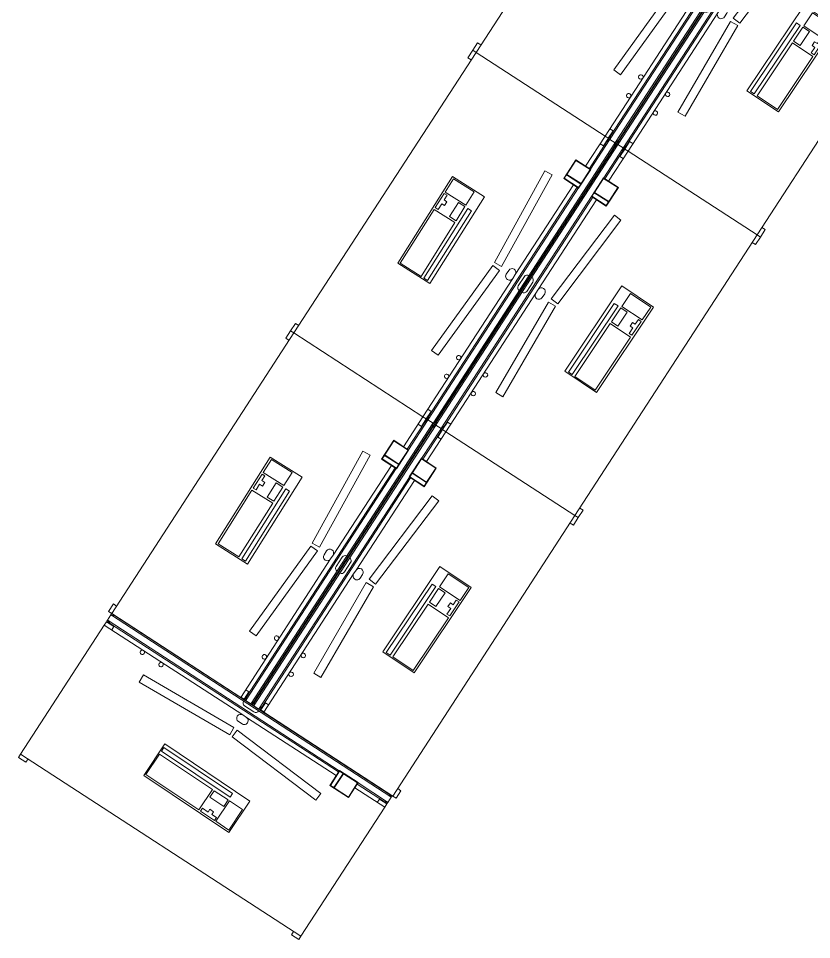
# Model space of a CAD drawing. Header units: millimetres. Extents: x -64292 to 329, y -3854 to 56761.
# Drawn here: x -11979 to -8422, y 40995 to 45126 of the extents above; entities that cross this region are included whole.
import ezdxf

# ---------------------------------------------------------------- set-up
doc = ezdxf.new("R2010")
doc.units = ezdxf.units.MM
doc.header["$MEASUREMENT"] = 0
doc.layers.add('I-FURN', color=30, linetype='Continuous', lineweight=13)
doc.layers.add('Q-SPCQ', color=91, linetype='Continuous', lineweight=13)

# ---------------------------------------------------------------- blocks, each defined once
blk = doc.blocks.new('Workstatio_3 - Workstatio_3-V222-GA PLAN - LEVEL 11')
at = {"layer": 'I-FURN'}
for p, q in [((-705.3, 3), (-705.3, 3.1)), ((-705.3, 0), (-705.3, 1.5)), ((-705.3, 0), (-705.3, -6)), ((-705.3, 0), (-690.3, 0)), ((-690.4, 3.1), (-694.2, 3.1)), ((-694.2, 0), (-690.3, 0)), ((-690.3, 0), (779.7, 0)), ((4.7, 1.5), (4.7, 0)), ((84.7, 0), (84.7, 1.5)), ((783.6, 3.1), (779.8, 3.1)), ((794.7, 3.1), (794.7, 3)), ((794.7, 1.5), (794.7, 0)), ((794.7, -6), (794.7, 0)), ((-705.3, -34), (-705.3, -6)), ((-702.3, -6), (-705.3, -6)), ((-705.3, -34), (-705.3, -40)), ((-705.3, -34), (-702.3, -34)), ((-690.3, -40), (-705.3, -40)), ((-702.3, -6), (791.7, -6)), ((-545.3, -34), (-702.3, -34)), ((-545.1, -40), (-690.3, -40)), ((-445.3, -32.5), (-545.3, -32.5)), ((-545.3, -32.5), (-545.3, -112.5)), ((-543.3, -34.5), (-468.3, -34.5)), ((-543.3, -110.5), (-543.3, -34.5)), ((-468.3, -34.5), (-468.3, -110.5)), ((-466.3, -110.5), (-466.3, -34.5)), ((-466.3, -34.5), (-447.3, -34.5)), ((-461, -34), (-462.5, -34)), ((-447.3, -34.5), (-447.3, -110.5)), ((779.7, -40), (-445.5, -40)), ((-445.3, -112.5), (-445.3, -32.5)), ((791.7, -34), (-445.3, -34)), ((69.7, -21), (19.7, -21)), ((779.7, 0), (783.6, 0)), ((779.7, 0), (794.7, 0)), ((794.7, -40), (779.7, -40)), ((794.7, -6), (791.7, -6)), ((791.7, -34), (794.7, -34)), ((794.7, -6), (794.7, -34)), ((794.7, -40), (794.7, -34)), ((-665.3, -42.5), (-705.3, -42.5)), ((-545.3, -60), (-705.3, -60)), ((-705.3, -60), (-705.3, -750)), ((-665.3, -42.5), (-665.3, -59.9)), ((34.7, -60), (-445.3, -60)), ((54.7, -60), (34.7, -60)), ((794.7, -60), (54.7, -60)), ((794.7, -42.5), (754.7, -42.5)), ((754.7, -59.9), (754.7, -42.5)), ((794.7, -42.5), (794.7, -59.9)), ((794.7, -750), (794.7, -60)), ((-545.3, -112.5), (-445.3, -112.5)), ((-468.3, -110.5), (-543.3, -110.5)), ((-447.3, -110.5), (-466.3, -110.5)), ((34.7, -95), (54.7, -95)), ((37.4, -131), (-431.3, -164.7)), ((-431.3, -164.7), (-428.6, -201.7)), ((37.4, -131), (40.1, -168)), ((56.6, -129), (54.8, -166)), ((526, -152.3), (56.6, -129)), ((526, -152.3), (524.1, -189.4)), ((-428.6, -201.7), (40.1, -168)), ((54.8, -166), (524.1, -189.4)), ((276.9, -359.7), (-183.1, -366.1)), ((-180.7, -536.1), (-183.1, -366.1)), ((276.9, -359.7), (279.2, -529.7)), ((-180.7, -536.1), (279.2, -529.7)), ((-705.3, -750), (794.7, -750)), ((-705.3, -767.5), (-705.3, -750.1)), ((-705.3, -767.5), (-665.3, -767.5)), ((-665.3, -750.1), (-665.3, -767.5)), ((754.7, -767.5), (754.7, -750.1)), ((754.7, -767.5), (794.7, -767.5)), ((794.7, -750.1), (794.7, -767.5))]:
    blk.add_line(p, q, dxfattribs=at)
at = {"layer": 'I-FURN', "flags": 128}
for points in [[(-702.3, -6), (-702.2, -6), (-702.1, -6), (-702, -6), (-701.9, -6), (-701.7, -6), (-701.6, -5.9), (-701.5, -5.9), (-701.2, -5.9), (-701.1, -5.8), (-700.9, -5.8), (-700.7, -5.7), (-700.5, -5.7), (-700.4, -5.6), (-700.1, -5.5), (-699.8, -5.4), (-699.7, -5.4), (-699.5, -5.3), (-699.2, -5.1), (-698.9, -5), (-698.4, -4.8), (-698.1, -4.7), (-698, -4.6), (-697.6, -4.4), (-697.4, -4.3), (-697, -4.1), (-696.6, -3.8), (-696.3, -3.7), (-695.8, -3.4), (-695.2, -3), (-694.8, -2.8), (-694, -2.3), (-693.4, -1.9), (-693, -1.7), (-692.1, -1.2), (-690.3, 0)], [(-690.3, -40), (-692.1, -38.8), (-693, -38.3), (-693.4, -38.1), (-694, -37.7), (-694.8, -37.2), (-695.2, -37), (-695.8, -36.6), (-696.3, -36.3), (-696.6, -36.2), (-697, -35.9), (-697.4, -35.7), (-697.6, -35.6), (-698, -35.4), (-698.1, -35.3), (-698.4, -35.2), (-698.8, -35), (-699, -34.9), (-699.3, -34.8), (-699.5, -34.7), (-699.6, -34.7), (-699.8, -34.6), (-700.1, -34.5), (-700.3, -34.4), (-700.4, -34.4), (-700.6, -34.3), (-700.9, -34.2), (-701.1, -34.2), (-701.2, -34.2), (-701.3, -34.1), (-701.5, -34.1), (-701.7, -34), (-701.8, -34), (-702, -34), (-702, -34), (-702.1, -34), (-702.3, -34)], [(779.7, 0), (781.5, -1.2), (782.4, -1.7), (782.8, -1.9), (783.4, -2.3), (784.2, -2.8), (784.6, -3), (785.2, -3.4), (785.7, -3.7), (786, -3.8), (786.4, -4.1), (786.8, -4.3), (787, -4.4), (787.4, -4.6), (787.5, -4.7), (787.8, -4.8), (788.2, -5), (788.4, -5.1), (788.7, -5.2), (788.9, -5.3), (789, -5.3), (789.2, -5.4), (789.5, -5.5), (789.7, -5.6), (789.8, -5.6), (790, -5.7), (790.3, -5.8), (790.5, -5.8), (790.6, -5.8), (790.7, -5.9), (790.9, -5.9), (791.1, -6), (791.2, -6), (791.4, -6), (791.4, -6), (791.6, -6), (791.7, -6)], [(791.7, -34), (791.6, -34), (791.5, -34), (791.4, -34), (791.3, -34), (791.1, -34), (791, -34.1), (790.9, -34.1), (790.6, -34.1), (790.5, -34.2), (790.3, -34.2), (790.1, -34.3), (789.9, -34.3), (789.8, -34.4), (789.5, -34.5), (789.2, -34.6), (789.1, -34.6), (788.9, -34.7), (788.6, -34.9), (788.3, -35), (787.8, -35.2), (787.5, -35.3), (787.4, -35.4), (787, -35.6), (786.8, -35.7), (786.4, -35.9), (786, -36.2), (785.7, -36.3), (785.2, -36.6), (784.6, -37), (784.2, -37.2), (783.4, -37.7), (782.8, -38.1), (782.4, -38.3), (781.5, -38.8), (779.7, -40)]]:
    blk.add_lwpolyline(points, dxfattribs=at)
at = {"layer": 'I-FURN'}
for centre, radius, start, end in [((19.7, -6), 15, 180, 270), ((69.7, -6), 15, 270, 0), ((34.7, -77.5), 17.5, 90, 270), ((54.7, -77.5), 17.5, 270, 90), ((484.7, -70), 10, 0, 180), ((484.7, -70), 10, 180, 360), ((584.7, -70), 10, 0, 180), ((584.7, -70), 10, 180, 360)]:
    blk.add_arc(centre, radius, start, end, dxfattribs=at)
at = {"layer": 'Q-SPCQ'}
for p, q in [((271, -375.1), (-99, -380.2)), ((-99, -380.2), (-98.7, -400.2)), ((-98.7, -400.2), (271.3, -395.1)), ((-13.5, -414), (271.5, -410.1)), ((271.3, -395.1), (271, -375.1)), ((271.5, -410.1), (273, -520.1)), ((-176.3, -416.3), (-106.3, -415.3)), ((-176.3, -416.3), (-174.8, -526.3)), ((-106.3, -415.3), (-104.8, -525.3)), ((-23.5, -414.2), (-98.5, -415.2)), ((-98.5, -415.2), (-98, -450.2)), ((-98, -450.2), (-23, -449.2)), ((-23, -449.2), (-23.5, -414.2)), ((-12, -524), (-13.5, -414)), ((-72.4, -494.8), (-52.4, -494.6)), ((-72.2, -509.8), (-72.4, -494.8)), ((-52.4, -494.6), (-52.2, -509.6)), ((-104.8, -525.3), (-174.8, -526.3)), ((-97.2, -510.2), (-72.2, -509.8)), ((-97, -525.2), (-97.2, -510.2)), ((-22, -524.2), (-97, -525.2)), ((-52.2, -509.6), (-22.2, -509.2)), ((-22.2, -509.2), (-22, -524.2)), ((273, -520.1), (-12, -524))]:
    blk.add_line(p, q, dxfattribs=at)
blk = doc.blocks.new('Workstatio_3 - Workstatio_3-V223-GA PLAN - LEVEL 11')
at = {"layer": 'I-FURN'}
for p, q in [((-705.3, 3), (-705.3, 3.1)), ((-705.3, 0), (-705.3, 1.5)), ((-705.3, 0), (-705.3, -6)), ((-705.3, 0), (-690.3, 0)), ((-690.4, 3.1), (-694.2, 3.1)), ((-694.2, 0), (-690.3, 0)), ((-690.3, 0), (779.7, 0)), ((4.7, 1.5), (4.7, 0)), ((84.7, 0), (84.7, 1.5)), ((783.6, 3.1), (779.8, 3.1)), ((794.7, 3.1), (794.7, 3)), ((794.7, 1.5), (794.7, 0)), ((794.7, -6), (794.7, 0)), ((-705.3, -34), (-705.3, -6)), ((-702.3, -6), (-705.3, -6)), ((-705.3, -34), (-705.3, -40)), ((-705.3, -34), (-702.3, -34)), ((-690.3, -40), (-705.3, -40)), ((-702.3, -6), (791.7, -6)), ((-545.3, -34), (-702.3, -34)), ((-545.1, -40), (-690.3, -40)), ((-445.3, -32.5), (-545.3, -32.5)), ((-545.3, -32.5), (-545.3, -112.5)), ((-543.3, -34.5), (-468.3, -34.5)), ((-543.3, -110.5), (-543.3, -34.5)), ((-468.3, -34.5), (-468.3, -110.5)), ((-466.3, -110.5), (-466.3, -34.5)), ((-466.3, -34.5), (-447.3, -34.5)), ((-461, -34), (-462.5, -34)), ((-447.3, -34.5), (-447.3, -110.5)), ((779.7, -40), (-445.5, -40)), ((-445.3, -112.5), (-445.3, -32.5)), ((791.7, -34), (-445.3, -34)), ((69.7, -21), (19.7, -21)), ((779.7, 0), (783.6, 0)), ((779.7, 0), (794.7, 0)), ((794.7, -40), (779.7, -40)), ((794.7, -6), (791.7, -6)), ((791.7, -34), (794.7, -34)), ((794.7, -6), (794.7, -34)), ((794.7, -40), (794.7, -34)), ((-665.3, -42.5), (-705.3, -42.5)), ((-705.3, -59.9), (-705.3, -42.5)), ((-545.3, -60), (-705.3, -60)), ((-705.3, -60), (-705.3, -750)), ((-665.3, -42.5), (-665.3, -59.9)), ((34.7, -60), (-445.3, -60)), ((54.7, -60), (34.7, -60)), ((794.7, -60), (54.7, -60)), ((794.7, -42.5), (754.7, -42.5)), ((754.7, -59.9), (754.7, -42.5)), ((794.7, -42.5), (794.7, -59.9)), ((794.7, -750), (794.7, -60)), ((-545.3, -112.5), (-445.3, -112.5)), ((-468.3, -110.5), (-543.3, -110.5)), ((-447.3, -110.5), (-466.3, -110.5)), ((34.7, -95), (54.7, -95)), ((37.4, -131), (-431.3, -164.7)), ((-431.3, -164.7), (-428.6, -201.7)), ((37.4, -131), (40.1, -168)), ((56.6, -129), (54.8, -166)), ((526, -152.3), (56.6, -129)), ((526, -152.3), (524.1, -189.4)), ((-428.6, -201.7), (40.1, -168)), ((54.8, -166), (524.1, -189.4)), ((276.9, -359.7), (-183.1, -366.1)), ((-180.7, -536.1), (-183.1, -366.1)), ((276.9, -359.7), (279.2, -529.7)), ((-180.7, -536.1), (279.2, -529.7)), ((-705.3, -750), (794.7, -750)), ((-705.3, -767.5), (-705.3, -750.1)), ((-705.3, -767.5), (-665.3, -767.5)), ((-665.3, -750.1), (-665.3, -767.5)), ((754.7, -767.5), (754.7, -750.1)), ((754.7, -767.5), (794.7, -767.5)), ((794.7, -750.1), (794.7, -767.5))]:
    blk.add_line(p, q, dxfattribs=at)
at = {"layer": 'I-FURN', "flags": 128}
for points in [[(-702.3, -6), (-702.2, -6), (-702.1, -6), (-702, -6), (-701.9, -6), (-701.7, -6), (-701.6, -5.9), (-701.5, -5.9), (-701.2, -5.9), (-701.1, -5.8), (-700.9, -5.8), (-700.7, -5.7), (-700.5, -5.7), (-700.4, -5.6), (-700.1, -5.5), (-699.8, -5.4), (-699.7, -5.4), (-699.5, -5.3), (-699.2, -5.1), (-698.9, -5), (-698.4, -4.8), (-698.1, -4.7), (-698, -4.6), (-697.6, -4.4), (-697.4, -4.3), (-697, -4.1), (-696.6, -3.8), (-696.3, -3.7), (-695.8, -3.4), (-695.2, -3), (-694.8, -2.8), (-694, -2.3), (-693.4, -1.9), (-693, -1.7), (-692.1, -1.2), (-690.3, 0)], [(-690.3, -40), (-692.1, -38.8), (-693, -38.3), (-693.4, -38.1), (-694, -37.7), (-694.8, -37.2), (-695.2, -37), (-695.8, -36.6), (-696.3, -36.3), (-696.6, -36.2), (-697, -35.9), (-697.4, -35.7), (-697.6, -35.6), (-698, -35.4), (-698.1, -35.3), (-698.4, -35.2), (-698.8, -35), (-699, -34.9), (-699.3, -34.8), (-699.5, -34.7), (-699.6, -34.7), (-699.8, -34.6), (-700.1, -34.5), (-700.3, -34.4), (-700.4, -34.4), (-700.6, -34.3), (-700.9, -34.2), (-701.1, -34.2), (-701.2, -34.2), (-701.3, -34.1), (-701.5, -34.1), (-701.7, -34), (-701.8, -34), (-702, -34), (-702, -34), (-702.1, -34), (-702.3, -34)], [(779.7, 0), (781.5, -1.2), (782.4, -1.7), (782.8, -1.9), (783.4, -2.3), (784.2, -2.8), (784.6, -3), (785.2, -3.4), (785.7, -3.7), (786, -3.8), (786.4, -4.1), (786.8, -4.3), (787, -4.4), (787.4, -4.6), (787.5, -4.7), (787.8, -4.8), (788.2, -5), (788.4, -5.1), (788.7, -5.2), (788.9, -5.3), (789, -5.3), (789.2, -5.4), (789.5, -5.5), (789.7, -5.6), (789.8, -5.6), (790, -5.7), (790.3, -5.8), (790.5, -5.8), (790.6, -5.8), (790.7, -5.9), (790.9, -5.9), (791.1, -6), (791.2, -6), (791.4, -6), (791.4, -6), (791.6, -6), (791.7, -6)], [(791.7, -34), (791.6, -34), (791.5, -34), (791.4, -34), (791.3, -34), (791.1, -34), (791, -34.1), (790.9, -34.1), (790.6, -34.1), (790.5, -34.2), (790.3, -34.2), (790.1, -34.3), (789.9, -34.3), (789.8, -34.4), (789.5, -34.5), (789.2, -34.6), (789.1, -34.6), (788.9, -34.7), (788.6, -34.9), (788.3, -35), (787.8, -35.2), (787.5, -35.3), (787.4, -35.4), (787, -35.6), (786.8, -35.7), (786.4, -35.9), (786, -36.2), (785.7, -36.3), (785.2, -36.6), (784.6, -37), (784.2, -37.2), (783.4, -37.7), (782.8, -38.1), (782.4, -38.3), (781.5, -38.8), (779.7, -40)]]:
    blk.add_lwpolyline(points, dxfattribs=at)
at = {"layer": 'I-FURN'}
for centre, radius, start, end in [((19.7, -6), 15, 180, 270), ((69.7, -6), 15, 270, 0), ((34.7, -77.5), 17.5, 90, 270), ((54.7, -77.5), 17.5, 270, 90), ((484.7, -70), 10, 0, 180), ((484.7, -70), 10, 180, 360), ((584.7, -70), 10, 0, 180), ((584.7, -70), 10, 180, 360)]:
    blk.add_arc(centre, radius, start, end, dxfattribs=at)
at = {"layer": 'Q-SPCQ'}
for p, q in [((271, -375.1), (-99, -380.2)), ((-99, -380.2), (-98.7, -400.2)), ((-98.7, -400.2), (271.3, -395.1)), ((-13.5, -414), (271.5, -410.1)), ((271.3, -395.1), (271, -375.1)), ((271.5, -410.1), (273, -520.1)), ((-176.3, -416.3), (-106.3, -415.3)), ((-176.3, -416.3), (-174.8, -526.3)), ((-106.3, -415.3), (-104.8, -525.3)), ((-23.5, -414.2), (-98.5, -415.2)), ((-98.5, -415.2), (-98, -450.2)), ((-98, -450.2), (-23, -449.2)), ((-23, -449.2), (-23.5, -414.2)), ((-12, -524), (-13.5, -414)), ((-72.4, -494.8), (-52.4, -494.6)), ((-72.2, -509.8), (-72.4, -494.8)), ((-52.4, -494.6), (-52.2, -509.6)), ((-104.8, -525.3), (-174.8, -526.3)), ((-97.2, -510.2), (-72.2, -509.8)), ((-97, -525.2), (-97.2, -510.2)), ((-22, -524.2), (-97, -525.2)), ((-52.2, -509.6), (-22.2, -509.2)), ((-22.2, -509.2), (-22, -524.2)), ((273, -520.1), (-12, -524))]:
    blk.add_line(p, q, dxfattribs=at)
blk = doc.blocks.new('Workstatio_3 - Workstatio_3-V274-GA PLAN - LEVEL 11')
at = {"layer": 'I-FURN'}
for p, q in [((-705.3, 3), (-705.3, 3.1)), ((-705.3, 0), (-705.3, 1.5)), ((-705.3, 0), (-690.3, 0)), ((-690.4, 3.1), (-694.2, 3.1)), ((-694.2, 0), (-690.3, 0)), ((-690.3, 0), (779.7, 0)), ((4.7, 1.5), (4.7, 0)), ((84.7, 0), (84.7, 1.5)), ((783.6, 3.1), (779.8, 3.1)), ((794.7, 3.1), (794.7, 3)), ((794.7, 1.5), (794.7, 0)), ((-705.3, 0), (-705.3, -6)), ((-705.3, -34), (-705.3, -6)), ((-702.3, -6), (-705.3, -6)), ((-705.3, -34), (-705.3, -40)), ((-705.3, -34), (-702.3, -34)), ((-690.3, -40), (-705.3, -40)), ((-702.3, -6), (791.7, -6)), ((-545.3, -34), (-702.3, -34)), ((-545.1, -40), (-690.3, -40)), ((-445.3, -32.5), (-545.3, -32.5)), ((-545.3, -32.5), (-545.3, -112.5)), ((-543.3, -34.5), (-468.3, -34.5)), ((-543.3, -110.5), (-543.3, -34.5)), ((-468.3, -34.5), (-468.3, -110.5)), ((-466.3, -110.5), (-466.3, -34.5)), ((-466.3, -34.5), (-447.3, -34.5)), ((-461, -34), (-462.5, -34)), ((-447.3, -34.5), (-447.3, -110.5)), ((779.7, -40), (-445.5, -40)), ((-445.3, -112.5), (-445.3, -32.5)), ((791.7, -34), (-445.3, -34)), ((69.7, -21), (19.7, -21)), ((779.7, 0), (783.6, 0)), ((779.7, 0), (794.7, 0)), ((794.7, -40), (779.7, -40)), ((794.7, -6), (791.7, -6)), ((791.7, -34), (794.7, -34)), ((794.7, -6), (794.7, 0)), ((794.7, -6), (794.7, -34)), ((794.7, -40), (794.7, -34)), ((-665.3, -42.5), (-705.3, -42.5)), ((-545.3, -60), (-705.3, -60)), ((-705.3, -60), (-705.3, -750)), ((-665.3, -42.5), (-665.3, -59.9)), ((34.7, -60), (-445.3, -60)), ((54.7, -60), (34.7, -60)), ((794.7, -60), (54.7, -60)), ((793.3, -42.5), (754.7, -42.5)), ((754.7, -59.9), (754.7, -42.5)), ((794.7, -750), (794.7, -60)), ((-545.3, -112.5), (-445.3, -112.5)), ((-468.3, -110.5), (-543.3, -110.5)), ((-447.3, -110.5), (-466.3, -110.5)), ((34.7, -95), (54.7, -95)), ((37.4, -131), (-431.3, -164.7)), ((-431.3, -164.7), (-428.6, -201.7)), ((37.4, -131), (40.1, -168)), ((56.6, -129), (54.8, -166)), ((526, -152.3), (56.6, -129)), ((526, -152.3), (524.1, -189.4)), ((-428.6, -201.7), (40.1, -168)), ((54.8, -166), (524.1, -189.4)), ((276.9, -359.7), (-183.1, -366.1)), ((-180.7, -536.1), (-183.1, -366.1)), ((276.9, -359.7), (279.2, -529.7)), ((-180.7, -536.1), (279.2, -529.7)), ((-705.3, -750), (794.7, -750)), ((-705.3, -767.5), (-705.3, -750.1)), ((-705.3, -767.5), (-665.3, -767.5)), ((-665.3, -750.1), (-665.3, -767.5)), ((754.7, -767.5), (754.7, -750.1)), ((754.7, -767.5), (794.7, -767.5)), ((794.7, -750.1), (794.7, -767.5))]:
    blk.add_line(p, q, dxfattribs=at)
at = {"layer": 'I-FURN', "flags": 128}
for points in [[(-702.3, -6), (-702.2, -6), (-702.1, -6), (-702, -6), (-701.9, -6), (-701.7, -6), (-701.6, -5.9), (-701.5, -5.9), (-701.2, -5.9), (-701.1, -5.8), (-700.9, -5.8), (-700.7, -5.7), (-700.5, -5.7), (-700.4, -5.6), (-700.1, -5.5), (-699.8, -5.4), (-699.7, -5.4), (-699.5, -5.3), (-699.2, -5.1), (-698.9, -5), (-698.4, -4.8), (-698.1, -4.7), (-698, -4.6), (-697.6, -4.4), (-697.4, -4.3), (-697, -4.1), (-696.6, -3.8), (-696.3, -3.7), (-695.8, -3.4), (-695.2, -3), (-694.8, -2.8), (-694, -2.3), (-693.4, -1.9), (-693, -1.7), (-692.1, -1.2), (-690.3, 0)], [(-690.3, -40), (-692.1, -38.8), (-693, -38.3), (-693.4, -38.1), (-694, -37.7), (-694.8, -37.2), (-695.2, -37), (-695.8, -36.6), (-696.3, -36.3), (-696.6, -36.2), (-697, -35.9), (-697.4, -35.7), (-697.6, -35.6), (-698, -35.4), (-698.1, -35.3), (-698.4, -35.2), (-698.8, -35), (-699, -34.9), (-699.3, -34.8), (-699.5, -34.7), (-699.6, -34.7), (-699.8, -34.6), (-700.1, -34.5), (-700.3, -34.4), (-700.4, -34.4), (-700.6, -34.3), (-700.9, -34.2), (-701.1, -34.2), (-701.2, -34.2), (-701.3, -34.1), (-701.5, -34.1), (-701.7, -34), (-701.8, -34), (-702, -34), (-702, -34), (-702.1, -34), (-702.3, -34)], [(779.7, 0), (781.5, -1.2), (782.4, -1.7), (782.8, -1.9), (783.4, -2.3), (784.2, -2.8), (784.6, -3), (785.2, -3.4), (785.7, -3.7), (786, -3.8), (786.4, -4.1), (786.8, -4.3), (787, -4.4), (787.4, -4.6), (787.5, -4.7), (787.8, -4.8), (788.2, -5), (788.4, -5.1), (788.7, -5.2), (788.9, -5.3), (789, -5.3), (789.2, -5.4), (789.5, -5.5), (789.7, -5.6), (789.8, -5.6), (790, -5.7), (790.3, -5.8), (790.5, -5.8), (790.6, -5.8), (790.7, -5.9), (790.9, -5.9), (791.1, -6), (791.2, -6), (791.4, -6), (791.4, -6), (791.6, -6), (791.7, -6)], [(791.7, -34), (791.6, -34), (791.5, -34), (791.4, -34), (791.3, -34), (791.1, -34), (791, -34.1), (790.9, -34.1), (790.6, -34.1), (790.5, -34.2), (790.3, -34.2), (790.1, -34.3), (789.9, -34.3), (789.8, -34.4), (789.5, -34.5), (789.2, -34.6), (789.1, -34.6), (788.9, -34.7), (788.6, -34.9), (788.3, -35), (787.8, -35.2), (787.5, -35.3), (787.4, -35.4), (787, -35.6), (786.8, -35.7), (786.4, -35.9), (786, -36.2), (785.7, -36.3), (785.2, -36.6), (784.6, -37), (784.2, -37.2), (783.4, -37.7), (782.8, -38.1), (782.4, -38.3), (781.5, -38.8), (779.7, -40)]]:
    blk.add_lwpolyline(points, dxfattribs=at)
at = {"layer": 'I-FURN'}
for centre, radius, start, end in [((19.7, -6), 15, 180, 270), ((69.7, -6), 15, 270, 0), ((34.7, -77.5), 17.5, 90, 270), ((54.7, -77.5), 17.5, 270, 90), ((484.7, -70), 10, 0, 180), ((484.7, -70), 10, 180, 360), ((584.7, -70), 10, 0, 180), ((584.7, -70), 10, 180, 360)]:
    blk.add_arc(centre, radius, start, end, dxfattribs=at)
at = {"layer": 'Q-SPCQ'}
for p, q in [((271, -375.1), (-99, -380.2)), ((-99, -380.2), (-98.7, -400.2)), ((-98.7, -400.2), (271.3, -395.1)), ((-13.5, -414), (271.5, -410.1)), ((271.3, -395.1), (271, -375.1)), ((271.5, -410.1), (273, -520.1)), ((-176.3, -416.3), (-106.3, -415.3)), ((-176.3, -416.3), (-174.8, -526.3)), ((-106.3, -415.3), (-104.8, -525.3)), ((-23.5, -414.2), (-98.5, -415.2)), ((-98.5, -415.2), (-98, -450.2)), ((-98, -450.2), (-23, -449.2)), ((-23, -449.2), (-23.5, -414.2)), ((-12, -524), (-13.5, -414)), ((-72.4, -494.8), (-52.4, -494.6)), ((-72.2, -509.8), (-72.4, -494.8)), ((-52.4, -494.6), (-52.2, -509.6)), ((-104.8, -525.3), (-174.8, -526.3)), ((-97.2, -510.2), (-72.2, -509.8)), ((-97, -525.2), (-97.2, -510.2)), ((-22, -524.2), (-97, -525.2)), ((-52.2, -509.6), (-22.2, -509.2)), ((-22.2, -509.2), (-22, -524.2)), ((273, -520.1), (-12, -524))]:
    blk.add_line(p, q, dxfattribs=at)
blk = doc.blocks.new('Workstatio_3 - Workstatio_3-10351813-GA PLAN - LEVEL 11')
at = {"layer": 'I-FURN'}
for p, q in [((-665.3, 767.5), (-705.3, 767.5)), ((-705.3, 750.1), (-705.3, 767.5)), ((794.7, 750), (-705.3, 750)), ((-705.3, 750), (-705.3, 60)), ((-665.3, 767.5), (-665.3, 750.1)), ((794.7, 767.5), (754.7, 767.5)), ((754.7, 750.1), (754.7, 767.5)), ((794.7, 767.5), (794.7, 750.1)), ((794.7, 60), (794.7, 750)), ((-183.1, 366.1), (-180.7, 536.1)), ((279.2, 529.7), (-180.7, 536.1)), ((279.2, 529.7), (276.9, 359.7)), ((-183.1, 366.1), (276.9, 359.7)), ((-431.3, 164.7), (-428.6, 201.7)), ((-428.6, 201.7), (40.1, 168)), ((37.4, 131), (40.1, 168)), ((54.8, 166), (524.1, 189.4)), ((56.6, 129), (54.8, 166)), ((526, 152.3), (524.1, 189.4)), ((37.4, 131), (-431.3, 164.7)), ((526, 152.3), (56.6, 129)), ((-445.3, 112.5), (-545.3, 112.5)), ((-545.3, 112.5), (-545.3, 32.5)), ((-543.3, 34.5), (-543.3, 110.5)), ((-543.3, 110.5), (-468.3, 110.5)), ((-468.3, 110.5), (-468.3, 34.5)), ((-466.3, 34.5), (-466.3, 110.5)), ((-466.3, 110.5), (-447.3, 110.5)), ((-447.3, 110.5), (-447.3, 34.5)), ((-445.3, 32.5), (-445.3, 112.5)), ((54.7, 95), (34.7, 95)), ((-705.3, 60), (-545.3, 60)), ((-705.3, 42.5), (-665.3, 42.5)), ((-665.3, 59.9), (-665.3, 42.5)), ((-445.3, 60), (34.7, 60)), ((34.7, 60), (54.7, 60)), ((54.7, 60), (794.7, 60)), ((754.7, 42.5), (754.7, 59.9)), ((754.7, 42.5), (794.7, 42.5)), ((794.7, 59.9), (794.7, 42.5)), ((-705.3, 40), (-705.3, 34)), ((-705.3, 40), (-690.3, 40)), ((-705.3, 6), (-705.3, 34)), ((-702.3, 34), (-705.3, 34)), ((-705.3, 6), (-705.3, 0)), ((-705.3, 6), (-702.3, 6)), ((-702.3, 34), (-545.3, 34)), ((791.7, 6), (-702.3, 6)), ((-690.3, 40), (-545.1, 40)), ((779.7, 0), (-690.3, 0)), ((-545.3, 32.5), (-445.3, 32.5)), ((-468.3, 34.5), (-543.3, 34.5)), ((-447.3, 34.5), (-466.3, 34.5)), ((-462.5, 34), (-461, 34)), ((-445.5, 40), (779.7, 40)), ((-445.3, 34), (791.7, 34)), ((4.7, 0), (4.7, -1.5)), ((19.7, 21), (69.7, 21)), ((779.7, 40), (794.7, 40)), ((783.6, 0), (779.7, 0)), ((794.7, 0), (779.7, 0)), ((794.7, 34), (791.7, 34)), ((791.7, 6), (794.7, 6)), ((794.7, 34), (794.7, 40)), ((794.7, 34), (794.7, 6)), ((794.7, 0), (794.7, 6)), ((794.7, 0), (794.7, -1.5)), ((-690.3, 0), (-705.3, 0)), ((-705.3, -1.5), (-705.3, 0)), ((-705.3, -3.1), (-705.3, -3)), ((-690.3, 0), (-694.2, 0)), ((-694.2, -3.1), (-690.4, -3.1)), ((84.7, -1.5), (84.7, 0)), ((779.8, -3.1), (783.6, -3.1)), ((794.7, -3), (794.7, -3.1))]:
    blk.add_line(p, q, dxfattribs=at)
at = {"layer": 'I-FURN', "flags": 128}
for points in [[(-702.3, 34), (-702.2, 34), (-702.1, 34), (-702, 34), (-701.9, 34), (-701.7, 34), (-701.6, 34.1), (-701.5, 34.1), (-701.2, 34.1), (-701.1, 34.2), (-700.9, 34.2), (-700.7, 34.3), (-700.5, 34.3), (-700.4, 34.4), (-700.1, 34.5), (-699.8, 34.6), (-699.7, 34.6), (-699.5, 34.7), (-699.2, 34.9), (-698.9, 35), (-698.4, 35.2), (-698.1, 35.3), (-698, 35.4), (-697.6, 35.6), (-697.4, 35.7), (-697, 35.9), (-696.6, 36.2), (-696.3, 36.3), (-695.8, 36.6), (-695.2, 37), (-694.8, 37.2), (-694, 37.7), (-693.4, 38.1), (-693, 38.3), (-692.1, 38.8), (-690.3, 40)], [(-690.3, 0), (-692.1, 1.2), (-693, 1.7), (-693.4, 1.9), (-694, 2.3), (-694.8, 2.8), (-695.2, 3), (-695.8, 3.4), (-696.3, 3.7), (-696.6, 3.8), (-697, 4.1), (-697.4, 4.3), (-697.6, 4.4), (-698, 4.6), (-698.1, 4.7), (-698.4, 4.8), (-698.8, 5), (-699, 5.1), (-699.3, 5.2), (-699.5, 5.3), (-699.6, 5.3), (-699.8, 5.4), (-700.1, 5.5), (-700.3, 5.6), (-700.4, 5.6), (-700.6, 5.7), (-700.9, 5.8), (-701.1, 5.8), (-701.2, 5.8), (-701.3, 5.9), (-701.5, 5.9), (-701.7, 6), (-701.8, 6), (-702, 6), (-702, 6), (-702.1, 6), (-702.3, 6)], [(779.7, 40), (781.5, 38.8), (782.4, 38.3), (782.8, 38.1), (783.4, 37.7), (784.2, 37.2), (784.6, 37), (785.2, 36.6), (785.7, 36.3), (786, 36.2), (786.4, 35.9), (786.8, 35.7), (787, 35.6), (787.4, 35.4), (787.5, 35.3), (787.8, 35.2), (788.2, 35), (788.4, 34.9), (788.7, 34.8), (788.9, 34.7), (789, 34.7), (789.2, 34.6), (789.5, 34.5), (789.7, 34.4), (789.8, 34.4), (790, 34.3), (790.3, 34.2), (790.5, 34.2), (790.6, 34.2), (790.7, 34.1), (790.9, 34.1), (791.1, 34), (791.2, 34), (791.4, 34), (791.4, 34), (791.6, 34), (791.7, 34)], [(791.7, 6), (791.6, 6), (791.5, 6), (791.4, 6), (791.3, 6), (791.1, 6), (791, 5.9), (790.9, 5.9), (790.6, 5.9), (790.5, 5.8), (790.3, 5.8), (790.1, 5.7), (789.9, 5.7), (789.8, 5.6), (789.5, 5.5), (789.2, 5.4), (789.1, 5.4), (788.9, 5.3), (788.6, 5.1), (788.3, 5), (787.8, 4.8), (787.5, 4.7), (787.4, 4.6), (787, 4.4), (786.8, 4.3), (786.4, 4.1), (786, 3.8), (785.7, 3.7), (785.2, 3.4), (784.6, 3), (784.2, 2.8), (783.4, 2.3), (782.8, 1.9), (782.4, 1.7), (781.5, 1.2), (779.7, 0)]]:
    blk.add_lwpolyline(points, dxfattribs=at)
at = {"layer": 'I-FURN'}
for centre, radius, start, end in [((34.7, 77.5), 17.5, 90, 270), ((54.7, 77.5), 17.5, 270, 90), ((484.7, 70), 10, 0, 180), ((484.7, 70), 10, 180, 360), ((584.7, 70), 10, 0, 180), ((584.7, 70), 10, 180, 360), ((19.7, 6), 15, 90, 180), ((69.7, 6), 15, 360, 90)]:
    blk.add_arc(centre, radius, start, end, dxfattribs=at)
at = {"layer": 'Q-SPCQ'}
for p, q in [((-176.3, 416.3), (-174.8, 526.3)), ((-104.8, 525.3), (-174.8, 526.3)), ((-106.3, 415.3), (-104.8, 525.3)), ((-97, 525.2), (-97.2, 510.2)), ((-97.2, 510.2), (-72.2, 509.8)), ((-22, 524.2), (-97, 525.2)), ((-72.2, 509.8), (-72.4, 494.8)), ((-52.4, 494.6), (-52.2, 509.6)), ((-52.2, 509.6), (-22.2, 509.2)), ((-22.2, 509.2), (-22, 524.2)), ((-12, 524), (-13.5, 414)), ((273, 520.1), (-12, 524)), ((271.5, 410.1), (273, 520.1)), ((-72.4, 494.8), (-52.4, 494.6)), ((-176.3, 416.3), (-106.3, 415.3)), ((-98.5, 415.2), (-98, 450.2)), ((-23.5, 414.2), (-98.5, 415.2)), ((-98, 450.2), (-23, 449.2)), ((-23, 449.2), (-23.5, 414.2)), ((-13.5, 414), (271.5, 410.1)), ((-99, 380.2), (-98.7, 400.2)), ((271, 375.1), (-99, 380.2)), ((-98.7, 400.2), (271.3, 395.1)), ((271.3, 395.1), (271, 375.1))]:
    blk.add_line(p, q, dxfattribs=at)
blk = doc.blocks.new('Workstatio_3 - Workstatio_3-V284-GA PLAN - LEVEL 11')
at = {"layer": 'I-FURN'}
for p, q in [((-665.3, 767.5), (-705.3, 767.5)), ((-705.3, 750.1), (-705.3, 767.5)), ((794.7, 750), (-705.3, 750)), ((-705.3, 750), (-705.3, 60)), ((-665.3, 767.5), (-665.3, 750.1)), ((794.7, 767.5), (754.7, 767.5)), ((754.7, 750.1), (754.7, 767.5)), ((794.7, 767.5), (794.7, 750.1)), ((794.7, 60), (794.7, 750)), ((-183.1, 366.1), (-180.7, 536.1)), ((279.2, 529.7), (-180.7, 536.1)), ((279.2, 529.7), (276.9, 359.7)), ((-183.1, 366.1), (276.9, 359.7)), ((-431.3, 164.7), (-428.6, 201.7)), ((-428.6, 201.7), (40.1, 168)), ((37.4, 131), (40.1, 168)), ((54.8, 166), (524.1, 189.4)), ((56.6, 129), (54.8, 166)), ((526, 152.3), (524.1, 189.4)), ((37.4, 131), (-431.3, 164.7)), ((526, 152.3), (56.6, 129)), ((-445.3, 112.5), (-545.3, 112.5)), ((-545.3, 112.5), (-545.3, 32.5)), ((-543.3, 34.5), (-543.3, 110.5)), ((-543.3, 110.5), (-468.3, 110.5)), ((-468.3, 110.5), (-468.3, 34.5)), ((-466.3, 34.5), (-466.3, 110.5)), ((-466.3, 110.5), (-447.3, 110.5)), ((-447.3, 110.5), (-447.3, 34.5)), ((-445.3, 32.5), (-445.3, 112.5)), ((54.7, 95), (34.7, 95)), ((-705.3, 60), (-545.3, 60)), ((-705.3, 42.5), (-665.3, 42.5)), ((-665.3, 59.9), (-665.3, 42.5)), ((-445.3, 60), (34.7, 60)), ((34.7, 60), (54.7, 60)), ((54.7, 60), (794.7, 60)), ((754.7, 42.5), (754.7, 59.9)), ((754.7, 42.5), (793.3, 42.5)), ((-705.3, 40), (-705.3, 34)), ((-705.3, 40), (-690.3, 40)), ((-705.3, 6), (-705.3, 34)), ((-702.3, 34), (-705.3, 34)), ((-705.3, 6), (-705.3, 0)), ((-705.3, 6), (-702.3, 6)), ((-702.3, 34), (-545.3, 34)), ((791.7, 6), (-702.3, 6)), ((-690.3, 40), (-545.1, 40)), ((779.7, 0), (-690.3, 0)), ((-545.3, 32.5), (-445.3, 32.5)), ((-468.3, 34.5), (-543.3, 34.5)), ((-447.3, 34.5), (-466.3, 34.5)), ((-462.5, 34), (-461, 34)), ((-445.5, 40), (779.7, 40)), ((-445.3, 34), (791.7, 34)), ((4.7, 0), (4.7, -1.5)), ((19.7, 21), (69.7, 21)), ((779.7, 40), (794.7, 40)), ((783.6, 0), (779.7, 0)), ((794.7, 0), (779.7, 0)), ((794.7, 34), (791.7, 34)), ((791.7, 6), (794.7, 6)), ((794.7, 34), (794.7, 40)), ((794.7, 34), (794.7, 6)), ((794.7, 0), (794.7, 6)), ((794.7, 0), (794.7, -1.5)), ((-690.3, 0), (-705.3, 0)), ((-705.3, -1.5), (-705.3, 0)), ((-705.3, -3.1), (-705.3, -3)), ((-690.3, 0), (-694.2, 0)), ((-694.2, -3.1), (-690.4, -3.1)), ((84.7, -1.5), (84.7, 0)), ((779.8, -3.1), (783.6, -3.1)), ((794.7, -3), (794.7, -3.1))]:
    blk.add_line(p, q, dxfattribs=at)
at = {"layer": 'I-FURN', "flags": 128}
for points in [[(-702.3, 34), (-702.2, 34), (-702.1, 34), (-702, 34), (-701.9, 34), (-701.7, 34), (-701.6, 34.1), (-701.5, 34.1), (-701.2, 34.1), (-701.1, 34.2), (-700.9, 34.2), (-700.7, 34.3), (-700.5, 34.3), (-700.4, 34.4), (-700.1, 34.5), (-699.8, 34.6), (-699.7, 34.6), (-699.5, 34.7), (-699.2, 34.9), (-698.9, 35), (-698.4, 35.2), (-698.1, 35.3), (-698, 35.4), (-697.6, 35.6), (-697.4, 35.7), (-697, 35.9), (-696.6, 36.2), (-696.3, 36.3), (-695.8, 36.6), (-695.2, 37), (-694.8, 37.2), (-694, 37.7), (-693.4, 38.1), (-693, 38.3), (-692.1, 38.8), (-690.3, 40)], [(-690.3, 0), (-692.1, 1.2), (-693, 1.7), (-693.4, 1.9), (-694, 2.3), (-694.8, 2.8), (-695.2, 3), (-695.8, 3.4), (-696.3, 3.7), (-696.6, 3.8), (-697, 4.1), (-697.4, 4.3), (-697.6, 4.4), (-698, 4.6), (-698.1, 4.7), (-698.4, 4.8), (-698.8, 5), (-699, 5.1), (-699.3, 5.2), (-699.5, 5.3), (-699.6, 5.3), (-699.8, 5.4), (-700.1, 5.5), (-700.3, 5.6), (-700.4, 5.6), (-700.6, 5.7), (-700.9, 5.8), (-701.1, 5.8), (-701.2, 5.8), (-701.3, 5.9), (-701.5, 5.9), (-701.7, 6), (-701.8, 6), (-702, 6), (-702, 6), (-702.1, 6), (-702.3, 6)], [(779.7, 40), (781.5, 38.8), (782.4, 38.3), (782.8, 38.1), (783.4, 37.7), (784.2, 37.2), (784.6, 37), (785.2, 36.6), (785.7, 36.3), (786, 36.2), (786.4, 35.9), (786.8, 35.7), (787, 35.6), (787.4, 35.4), (787.5, 35.3), (787.8, 35.2), (788.2, 35), (788.4, 34.9), (788.7, 34.8), (788.9, 34.7), (789, 34.7), (789.2, 34.6), (789.5, 34.5), (789.7, 34.4), (789.8, 34.4), (790, 34.3), (790.3, 34.2), (790.5, 34.2), (790.6, 34.2), (790.7, 34.1), (790.9, 34.1), (791.1, 34), (791.2, 34), (791.4, 34), (791.4, 34), (791.6, 34), (791.7, 34)], [(791.7, 6), (791.6, 6), (791.5, 6), (791.4, 6), (791.3, 6), (791.1, 6), (791, 5.9), (790.9, 5.9), (790.6, 5.9), (790.5, 5.8), (790.3, 5.8), (790.1, 5.7), (789.9, 5.7), (789.8, 5.6), (789.5, 5.5), (789.2, 5.4), (789.1, 5.4), (788.9, 5.3), (788.6, 5.1), (788.3, 5), (787.8, 4.8), (787.5, 4.7), (787.4, 4.6), (787, 4.4), (786.8, 4.3), (786.4, 4.1), (786, 3.8), (785.7, 3.7), (785.2, 3.4), (784.6, 3), (784.2, 2.8), (783.4, 2.3), (782.8, 1.9), (782.4, 1.7), (781.5, 1.2), (779.7, 0)]]:
    blk.add_lwpolyline(points, dxfattribs=at)
at = {"layer": 'I-FURN'}
for centre, radius, start, end in [((34.7, 77.5), 17.5, 90, 270), ((54.7, 77.5), 17.5, 270, 90), ((484.7, 70), 10, 0, 180), ((484.7, 70), 10, 180, 360), ((584.7, 70), 10, 0, 180), ((584.7, 70), 10, 180, 360), ((19.7, 6), 15, 90, 180), ((69.7, 6), 15, 360, 90)]:
    blk.add_arc(centre, radius, start, end, dxfattribs=at)
at = {"layer": 'Q-SPCQ'}
for p, q in [((-176.3, 416.3), (-174.8, 526.3)), ((-104.8, 525.3), (-174.8, 526.3)), ((-106.3, 415.3), (-104.8, 525.3)), ((-97, 525.2), (-97.2, 510.2)), ((-97.2, 510.2), (-72.2, 509.8)), ((-22, 524.2), (-97, 525.2)), ((-72.2, 509.8), (-72.4, 494.8)), ((-52.4, 494.6), (-52.2, 509.6)), ((-52.2, 509.6), (-22.2, 509.2)), ((-22.2, 509.2), (-22, 524.2)), ((-12, 524), (-13.5, 414)), ((273, 520.1), (-12, 524)), ((271.5, 410.1), (273, 520.1)), ((-72.4, 494.8), (-52.4, 494.6)), ((-176.3, 416.3), (-106.3, 415.3)), ((-98.5, 415.2), (-98, 450.2)), ((-23.5, 414.2), (-98.5, 415.2)), ((-98, 450.2), (-23, 449.2)), ((-23, 449.2), (-23.5, 414.2)), ((-13.5, 414), (271.5, 410.1)), ((-99, 380.2), (-98.7, 400.2)), ((271, 375.1), (-99, 380.2)), ((-98.7, 400.2), (271.3, 395.1)), ((271.3, 395.1), (271, 375.1))]:
    blk.add_line(p, q, dxfattribs=at)
blk = doc.blocks.new('Workstatio_3 - Workstatio_3-V224-GA PLAN - LEVEL 11')
at = {"layer": 'I-FURN'}
for p, q in [((-665.3, 767.5), (-705.3, 767.5)), ((-705.3, 750.1), (-705.3, 767.5)), ((794.7, 750), (-705.3, 750)), ((-705.3, 750), (-705.3, 60)), ((-665.3, 767.5), (-665.3, 750.1)), ((794.7, 767.5), (754.7, 767.5)), ((754.7, 750.1), (754.7, 767.5)), ((794.7, 767.5), (794.7, 750.1)), ((794.7, 60), (794.7, 750)), ((-183.1, 366.1), (-180.7, 536.1)), ((279.2, 529.7), (-180.7, 536.1)), ((279.2, 529.7), (276.9, 359.7)), ((-183.1, 366.1), (276.9, 359.7)), ((-431.3, 164.7), (-428.6, 201.7)), ((-428.6, 201.7), (40.1, 168)), ((37.4, 131), (40.1, 168)), ((54.8, 166), (524.1, 189.4)), ((56.6, 129), (54.8, 166)), ((526, 152.3), (524.1, 189.4)), ((37.4, 131), (-431.3, 164.7)), ((526, 152.3), (56.6, 129)), ((-445.3, 112.5), (-545.3, 112.5)), ((-545.3, 112.5), (-545.3, 32.5)), ((-543.3, 34.5), (-543.3, 110.5)), ((-543.3, 110.5), (-468.3, 110.5)), ((-468.3, 110.5), (-468.3, 34.5)), ((-466.3, 34.5), (-466.3, 110.5)), ((-466.3, 110.5), (-447.3, 110.5)), ((-447.3, 110.5), (-447.3, 34.5)), ((-445.3, 32.5), (-445.3, 112.5)), ((54.7, 95), (34.7, 95)), ((-705.3, 60), (-545.3, 60)), ((-705.3, 42.5), (-705.3, 59.9)), ((-705.3, 42.5), (-665.3, 42.5)), ((-665.3, 59.9), (-665.3, 42.5)), ((-445.3, 60), (34.7, 60)), ((34.7, 60), (54.7, 60)), ((54.7, 60), (794.7, 60)), ((754.7, 42.5), (754.7, 59.9)), ((754.7, 42.5), (794.7, 42.5)), ((794.7, 59.9), (794.7, 42.5)), ((-705.3, 40), (-705.3, 34)), ((-705.3, 40), (-690.3, 40)), ((-705.3, 6), (-705.3, 34)), ((-702.3, 34), (-705.3, 34)), ((-705.3, 6), (-705.3, 0)), ((-705.3, 6), (-702.3, 6)), ((-702.3, 34), (-545.3, 34)), ((791.7, 6), (-702.3, 6)), ((-690.3, 40), (-545.1, 40)), ((779.7, 0), (-690.3, 0)), ((-545.3, 32.5), (-445.3, 32.5)), ((-468.3, 34.5), (-543.3, 34.5)), ((-447.3, 34.5), (-466.3, 34.5)), ((-462.5, 34), (-461, 34)), ((-445.5, 40), (779.7, 40)), ((-445.3, 34), (791.7, 34)), ((4.7, 0), (4.7, -1.5)), ((19.7, 21), (69.7, 21)), ((779.7, 40), (794.7, 40)), ((783.6, 0), (779.7, 0)), ((794.7, 0), (779.7, 0)), ((794.7, 34), (791.7, 34)), ((791.7, 6), (794.7, 6)), ((794.7, 34), (794.7, 40)), ((794.7, 34), (794.7, 6)), ((794.7, 0), (794.7, 6)), ((794.7, 0), (794.7, -1.5)), ((-690.3, 0), (-705.3, 0)), ((-705.3, -1.5), (-705.3, 0)), ((-705.3, -3.1), (-705.3, -3)), ((-690.3, 0), (-694.2, 0)), ((-694.2, -3.1), (-690.4, -3.1)), ((84.7, -1.5), (84.7, 0)), ((779.8, -3.1), (783.6, -3.1)), ((794.7, -3), (794.7, -3.1))]:
    blk.add_line(p, q, dxfattribs=at)
at = {"layer": 'I-FURN', "flags": 128}
for points in [[(-702.3, 34), (-702.2, 34), (-702.1, 34), (-702, 34), (-701.9, 34), (-701.7, 34), (-701.6, 34.1), (-701.5, 34.1), (-701.2, 34.1), (-701.1, 34.2), (-700.9, 34.2), (-700.7, 34.3), (-700.5, 34.3), (-700.4, 34.4), (-700.1, 34.5), (-699.8, 34.6), (-699.7, 34.6), (-699.5, 34.7), (-699.2, 34.9), (-698.9, 35), (-698.4, 35.2), (-698.1, 35.3), (-698, 35.4), (-697.6, 35.6), (-697.4, 35.7), (-697, 35.9), (-696.6, 36.2), (-696.3, 36.3), (-695.8, 36.6), (-695.2, 37), (-694.8, 37.2), (-694, 37.7), (-693.4, 38.1), (-693, 38.3), (-692.1, 38.8), (-690.3, 40)], [(-690.3, 0), (-692.1, 1.2), (-693, 1.7), (-693.4, 1.9), (-694, 2.3), (-694.8, 2.8), (-695.2, 3), (-695.8, 3.4), (-696.3, 3.7), (-696.6, 3.8), (-697, 4.1), (-697.4, 4.3), (-697.6, 4.4), (-698, 4.6), (-698.1, 4.7), (-698.4, 4.8), (-698.8, 5), (-699, 5.1), (-699.3, 5.2), (-699.5, 5.3), (-699.6, 5.3), (-699.8, 5.4), (-700.1, 5.5), (-700.3, 5.6), (-700.4, 5.6), (-700.6, 5.7), (-700.9, 5.8), (-701.1, 5.8), (-701.2, 5.8), (-701.3, 5.9), (-701.5, 5.9), (-701.7, 6), (-701.8, 6), (-702, 6), (-702, 6), (-702.1, 6), (-702.3, 6)], [(779.7, 40), (781.5, 38.8), (782.4, 38.3), (782.8, 38.1), (783.4, 37.7), (784.2, 37.2), (784.6, 37), (785.2, 36.6), (785.7, 36.3), (786, 36.2), (786.4, 35.9), (786.8, 35.7), (787, 35.6), (787.4, 35.4), (787.5, 35.3), (787.8, 35.2), (788.2, 35), (788.4, 34.9), (788.7, 34.8), (788.9, 34.7), (789, 34.7), (789.2, 34.6), (789.5, 34.5), (789.7, 34.4), (789.8, 34.4), (790, 34.3), (790.3, 34.2), (790.5, 34.2), (790.6, 34.2), (790.7, 34.1), (790.9, 34.1), (791.1, 34), (791.2, 34), (791.4, 34), (791.4, 34), (791.6, 34), (791.7, 34)], [(791.7, 6), (791.6, 6), (791.5, 6), (791.4, 6), (791.3, 6), (791.1, 6), (791, 5.9), (790.9, 5.9), (790.6, 5.9), (790.5, 5.8), (790.3, 5.8), (790.1, 5.7), (789.9, 5.7), (789.8, 5.6), (789.5, 5.5), (789.2, 5.4), (789.1, 5.4), (788.9, 5.3), (788.6, 5.1), (788.3, 5), (787.8, 4.8), (787.5, 4.7), (787.4, 4.6), (787, 4.4), (786.8, 4.3), (786.4, 4.1), (786, 3.8), (785.7, 3.7), (785.2, 3.4), (784.6, 3), (784.2, 2.8), (783.4, 2.3), (782.8, 1.9), (782.4, 1.7), (781.5, 1.2), (779.7, 0)]]:
    blk.add_lwpolyline(points, dxfattribs=at)
at = {"layer": 'I-FURN'}
for centre, radius, start, end in [((34.7, 77.5), 17.5, 90, 270), ((54.7, 77.5), 17.5, 270, 90), ((484.7, 70), 10, 0, 180), ((484.7, 70), 10, 180, 360), ((584.7, 70), 10, 0, 180), ((584.7, 70), 10, 180, 360), ((19.7, 6), 15, 90, 180), ((69.7, 6), 15, 360, 90)]:
    blk.add_arc(centre, radius, start, end, dxfattribs=at)
at = {"layer": 'Q-SPCQ'}
for p, q in [((-176.3, 416.3), (-174.8, 526.3)), ((-104.8, 525.3), (-174.8, 526.3)), ((-106.3, 415.3), (-104.8, 525.3)), ((-97, 525.2), (-97.2, 510.2)), ((-97.2, 510.2), (-72.2, 509.8)), ((-22, 524.2), (-97, 525.2)), ((-72.2, 509.8), (-72.4, 494.8)), ((-52.4, 494.6), (-52.2, 509.6)), ((-52.2, 509.6), (-22.2, 509.2)), ((-22.2, 509.2), (-22, 524.2)), ((-12, 524), (-13.5, 414)), ((273, 520.1), (-12, 524)), ((271.5, 410.1), (273, 520.1)), ((-72.4, 494.8), (-52.4, 494.6)), ((-176.3, 416.3), (-106.3, 415.3)), ((-98.5, 415.2), (-98, 450.2)), ((-23.5, 414.2), (-98.5, 415.2)), ((-98, 450.2), (-23, 449.2)), ((-23, 449.2), (-23.5, 414.2)), ((-13.5, 414), (271.5, 410.1)), ((-99, 380.2), (-98.7, 400.2)), ((271, 375.1), (-99, 380.2)), ((-98.7, 400.2), (271.3, 395.1)), ((271.3, 395.1), (271, 375.1))]:
    blk.add_line(p, q, dxfattribs=at)
blk = doc.blocks.new('Workstatio_3 - Workstatio_3-V285-GA PLAN - LEVEL 11')
at = {"layer": 'I-FURN'}
for p, q in [((-665.3, 767.5), (-705.3, 767.5)), ((-705.3, 750.1), (-705.3, 767.5)), ((794.7, 750), (-705.3, 750)), ((-705.3, 750), (-705.3, 60)), ((-665.3, 767.5), (-665.3, 750.1)), ((794.7, 767.5), (754.7, 767.5)), ((754.7, 750.1), (754.7, 767.5)), ((794.7, 767.5), (794.7, 750.1)), ((794.7, 60), (794.7, 750)), ((-183.1, 366.1), (-180.7, 536.1)), ((279.2, 529.7), (-180.7, 536.1)), ((279.2, 529.7), (276.9, 359.7)), ((-183.1, 366.1), (276.9, 359.7)), ((-431.3, 164.7), (-428.6, 201.7)), ((-428.6, 201.7), (40.1, 168)), ((37.4, 131), (40.1, 168)), ((54.8, 166), (524.1, 189.4)), ((56.6, 129), (54.8, 166)), ((526, 152.3), (524.1, 189.4)), ((37.4, 131), (-431.3, 164.7)), ((526, 152.3), (56.6, 129)), ((-445.3, 112.5), (-545.3, 112.5)), ((-545.3, 112.5), (-545.3, 32.5)), ((-543.3, 34.5), (-543.3, 110.5)), ((-543.3, 110.5), (-468.3, 110.5)), ((-468.3, 110.5), (-468.3, 34.5)), ((-466.3, 34.5), (-466.3, 110.5)), ((-466.3, 110.5), (-447.3, 110.5)), ((-447.3, 110.5), (-447.3, 34.5)), ((-445.3, 32.5), (-445.3, 112.5)), ((54.7, 95), (34.7, 95)), ((-705.3, 60), (-545.3, 60)), ((-705.3, 42.5), (-705.3, 59.9)), ((-705.3, 42.5), (-665.3, 42.5)), ((-665.3, 59.9), (-665.3, 42.5)), ((-445.3, 60), (34.7, 60)), ((34.7, 60), (54.7, 60)), ((54.7, 60), (794.7, 60)), ((754.7, 42.5), (754.7, 59.9)), ((754.7, 42.5), (794.7, 42.5)), ((794.7, 59.9), (794.7, 42.5)), ((-705.3, 40), (-705.3, 34)), ((-705.3, 40), (-690.3, 40)), ((-705.3, 6), (-705.3, 34)), ((-702.3, 34), (-705.3, 34)), ((-705.3, 6), (-705.3, 0)), ((-705.3, 6), (-702.3, 6)), ((-702.3, 34), (-545.3, 34)), ((791.7, 6), (-702.3, 6)), ((-690.3, 40), (-545.1, 40)), ((779.7, 0), (-690.3, 0)), ((-545.3, 32.5), (-445.3, 32.5)), ((-468.3, 34.5), (-543.3, 34.5)), ((-447.3, 34.5), (-466.3, 34.5)), ((-462.5, 34), (-461, 34)), ((-445.5, 40), (779.7, 40)), ((-445.3, 34), (791.7, 34)), ((4.7, 0), (4.7, -1.5)), ((19.7, 21), (69.7, 21)), ((779.7, 40), (794.7, 40)), ((783.6, 0), (779.7, 0)), ((794.7, 0), (779.7, 0)), ((794.7, 34), (791.7, 34)), ((791.7, 6), (794.7, 6)), ((794.7, 34), (794.7, 40)), ((794.7, 34), (794.7, 6)), ((794.7, 0), (794.7, 6)), ((794.7, 0), (794.7, -1.5)), ((-690.3, 0), (-705.3, 0)), ((-705.3, -1.5), (-705.3, 0)), ((-690.3, 0), (-694.2, 0)), ((-17.1, -3.1), (1.7, -3.1)), ((84.7, -2.2), (84.7, 0)), ((84.7, -3.1), (104.7, -3.1))]:
    blk.add_line(p, q, dxfattribs=at)
at = {"layer": 'I-FURN', "flags": 128}
for points in [[(-702.3, 34), (-702.2, 34), (-702.1, 34), (-702, 34), (-701.9, 34), (-701.7, 34), (-701.6, 34.1), (-701.5, 34.1), (-701.2, 34.1), (-701.1, 34.2), (-700.9, 34.2), (-700.7, 34.3), (-700.5, 34.3), (-700.4, 34.4), (-700.1, 34.5), (-699.8, 34.6), (-699.7, 34.6), (-699.5, 34.7), (-699.2, 34.9), (-698.9, 35), (-698.4, 35.2), (-698.1, 35.3), (-698, 35.4), (-697.6, 35.6), (-697.4, 35.7), (-697, 35.9), (-696.6, 36.2), (-696.3, 36.3), (-695.8, 36.6), (-695.2, 37), (-694.8, 37.2), (-694, 37.7), (-693.4, 38.1), (-693, 38.3), (-692.1, 38.8), (-690.3, 40)], [(-690.3, 0), (-692.1, 1.2), (-693, 1.7), (-693.4, 1.9), (-694, 2.3), (-694.8, 2.8), (-695.2, 3), (-695.8, 3.4), (-696.3, 3.7), (-696.6, 3.8), (-697, 4.1), (-697.4, 4.3), (-697.6, 4.4), (-698, 4.6), (-698.1, 4.7), (-698.4, 4.8), (-698.8, 5), (-699, 5.1), (-699.3, 5.2), (-699.5, 5.3), (-699.6, 5.3), (-699.8, 5.4), (-700.1, 5.5), (-700.3, 5.6), (-700.4, 5.6), (-700.6, 5.7), (-700.9, 5.8), (-701.1, 5.8), (-701.2, 5.8), (-701.3, 5.9), (-701.5, 5.9), (-701.7, 6), (-701.8, 6), (-702, 6), (-702, 6), (-702.1, 6), (-702.3, 6)], [(779.7, 40), (781.5, 38.8), (782.4, 38.3), (782.8, 38.1), (783.4, 37.7), (784.2, 37.2), (784.6, 37), (785.2, 36.6), (785.7, 36.3), (786, 36.2), (786.4, 35.9), (786.8, 35.7), (787, 35.6), (787.4, 35.4), (787.5, 35.3), (787.8, 35.2), (788.2, 35), (788.4, 34.9), (788.7, 34.8), (788.9, 34.7), (789, 34.7), (789.2, 34.6), (789.5, 34.5), (789.7, 34.4), (789.8, 34.4), (790, 34.3), (790.3, 34.2), (790.5, 34.2), (790.6, 34.2), (790.7, 34.1), (790.9, 34.1), (791.1, 34), (791.2, 34), (791.4, 34), (791.4, 34), (791.6, 34), (791.7, 34)], [(791.7, 6), (791.6, 6), (791.5, 6), (791.4, 6), (791.3, 6), (791.1, 6), (791, 5.9), (790.9, 5.9), (790.6, 5.9), (790.5, 5.8), (790.3, 5.8), (790.1, 5.7), (789.9, 5.7), (789.8, 5.6), (789.5, 5.5), (789.2, 5.4), (789.1, 5.4), (788.9, 5.3), (788.6, 5.1), (788.3, 5), (787.8, 4.8), (787.5, 4.7), (787.4, 4.6), (787, 4.4), (786.8, 4.3), (786.4, 4.1), (786, 3.8), (785.7, 3.7), (785.2, 3.4), (784.6, 3), (784.2, 2.8), (783.4, 2.3), (782.8, 1.9), (782.4, 1.7), (781.5, 1.2), (779.7, 0)]]:
    blk.add_lwpolyline(points, dxfattribs=at)
at = {"layer": 'I-FURN'}
for centre, radius, start, end in [((34.7, 77.5), 17.5, 90, 270), ((54.7, 77.5), 17.5, 270, 90), ((484.7, 70), 10, 0, 180), ((484.7, 70), 10, 180, 360), ((584.7, 70), 10, 0, 180), ((584.7, 70), 10, 180, 360), ((19.7, 6), 15, 90, 180), ((69.7, 6), 15, 360, 90)]:
    blk.add_arc(centre, radius, start, end, dxfattribs=at)
at = {"layer": 'Q-SPCQ'}
for p, q in [((-176.3, 416.3), (-174.8, 526.3)), ((-104.8, 525.3), (-174.8, 526.3)), ((-106.3, 415.3), (-104.8, 525.3)), ((-97, 525.2), (-97.2, 510.2)), ((-97.2, 510.2), (-72.2, 509.8)), ((-22, 524.2), (-97, 525.2)), ((-72.2, 509.8), (-72.4, 494.8)), ((-52.4, 494.6), (-52.2, 509.6)), ((-52.2, 509.6), (-22.2, 509.2)), ((-22.2, 509.2), (-22, 524.2)), ((-12, 524), (-13.5, 414)), ((273, 520.1), (-12, 524)), ((271.5, 410.1), (273, 520.1)), ((-72.4, 494.8), (-52.4, 494.6)), ((-176.3, 416.3), (-106.3, 415.3)), ((-98.5, 415.2), (-98, 450.2)), ((-23.5, 414.2), (-98.5, 415.2)), ((-98, 450.2), (-23, 449.2)), ((-23, 449.2), (-23.5, 414.2)), ((-13.5, 414), (271.5, 410.1)), ((-99, 380.2), (-98.7, 400.2)), ((271, 375.1), (-99, 380.2)), ((-98.7, 400.2), (271.3, 395.1)), ((271.3, 395.1), (271, 375.1))]:
    blk.add_line(p, q, dxfattribs=at)

msp = doc.modelspace()

# ---------------------------------------------------------------- block references
at = {"layer": 'I-FURN'}
for name, p, rotation in [('Workstatio_3 - Workstatio_3-V223-GA PLAN - LEVEL 11', (-8864.8, 45231.4), 237.0000000000036), ('Workstatio_3 - Workstatio_3-V224-GA PLAN - LEVEL 11', (-8862.3, 45229.8), 237.0000000000036), ('Workstatio_3 - Workstatio_3-V222-GA PLAN - LEVEL 11', (-9681.7, 43973.4), 237.0000000000036), ('Workstatio_3 - Workstatio_3-10351813-GA PLAN - LEVEL 11', (-9679.2, 43971.8), 237.0000000000036), ('Workstatio_3 - Workstatio_3-V274-GA PLAN - LEVEL 11', (-10498.7, 42715.4), 237.0000000000036), ('Workstatio_3 - Workstatio_3-V284-GA PLAN - LEVEL 11', (-10496.2, 42713.8), 237.0000000000036), ('Workstatio_3 - Workstatio_3-V285-GA PLAN - LEVEL 11', (-10894.9, 42023.3), 147.0000000000025)]:
    msp.add_blockref(name, p, dxfattribs=dict(at, rotation=rotation))

doc.saveas('drawing.dxf')
